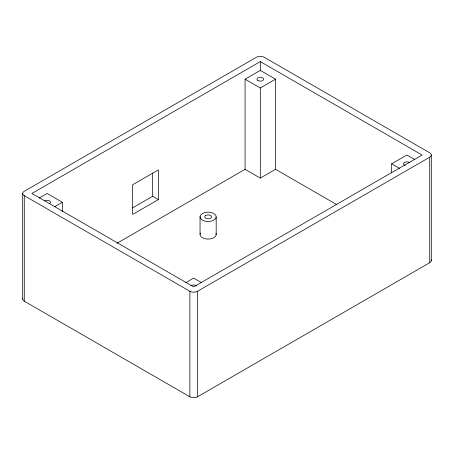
<?xml version="1.0" encoding="UTF-8"?>
<svg xmlns="http://www.w3.org/2000/svg" width="454" height="454" viewBox="0 0 454 454"><rect width="100%" height="100%" fill="white"/><g stroke="black" fill="none" stroke-linecap="round" stroke-linejoin="round"><path stroke-width="0.68" d="M200.044 234.236L200.044 216.654M216.183 234.633L216.183 217.046A8.076 4.665 0 0 0 204.374 212.716A8.076 4.665 0 0 0 203.784 220.786A8.076 4.665 0 0 0 216.183 217.046M260.312 61.602L31.894 193.478L193.688 286.894L422.106 155.018L260.312 61.602L260.312 70.393L245.081 79.189L245.081 169.302L116.99 243.259M39.203 198.052L47.12 193.478L62.346 202.274L62.346 211.422M54.429 206.842L62.346 202.274M245.081 79.189L260.312 87.98L275.538 79.189L275.538 169.302L336.913 204.737M132.466 207.949L152.657 196.293L158.367 199.59L158.367 169.915L132.67 184.75L132.67 214.424L158.367 199.59M245.081 169.302L260.312 178.099L275.538 169.302M185.771 282.672L193.688 278.103L201.61 282.672M391.654 172.963L391.654 163.809L406.88 155.018L414.797 159.587M24.278 195.68L189.88 291.292A5.386 3.11 0 0 0 197.496 291.292L429.722 157.215A5.386 3.11 0 0 0 429.722 152.816L264.12 57.21A5.386 3.11 0 0 0 256.504 57.21L24.278 191.282A5.386 3.11 0 0 0 24.278 195.68L24.278 301.184L189.88 396.79A5.386 3.11 0 0 0 197.496 396.79L429.722 262.718A5.386 3.11 0 0 0 431.118 259.716M260.312 70.393L275.538 79.189M391.654 163.809L399.571 168.377M431.3 155.018L431.3 260.522M429.722 157.215L429.722 262.718M260.312 87.98L260.312 178.099M197.496 291.292L197.496 396.79M189.88 291.292L189.88 396.79M152.657 172.974L152.657 196.293M22.7 193.478L22.7 298.982M405.201 165.489A3.365 1.941 0 0 1 404.503 162.436A3.365 1.941 0 0 1 409.797 162.838M190.776 285.924A3.365 1.941 0 0 1 196.605 285.924M44.742 200.901A3.365 1.941 0 0 1 49.497 200.901A3.365 1.941 0 0 1 49.497 203.647M24.278 301.184A5.386 3.11 0 0 1 22.882 298.182M215.996 233.418A8.076 4.665 0 0 1 207.773 239.093A8.076 4.665 0 0 1 200.407 233.038M205.713 215.463L205.412 215.695A3.365 1.941 0 0 0 205.48 218.056L206.11 218.414A3.365 1.941 0 0 0 210.208 218.374L210.821 218.005A3.365 1.941 0 0 0 210.752 215.644L210.117 215.292A3.365 1.941 0 0 0 206.02 215.327L205.713 215.463M257.934 80.562A3.365 1.941 0 0 0 263.564 79.688A3.365 1.941 0 0 0 259.438 77.311A3.365 1.941 0 0 0 257.934 80.562"/></g></svg>
